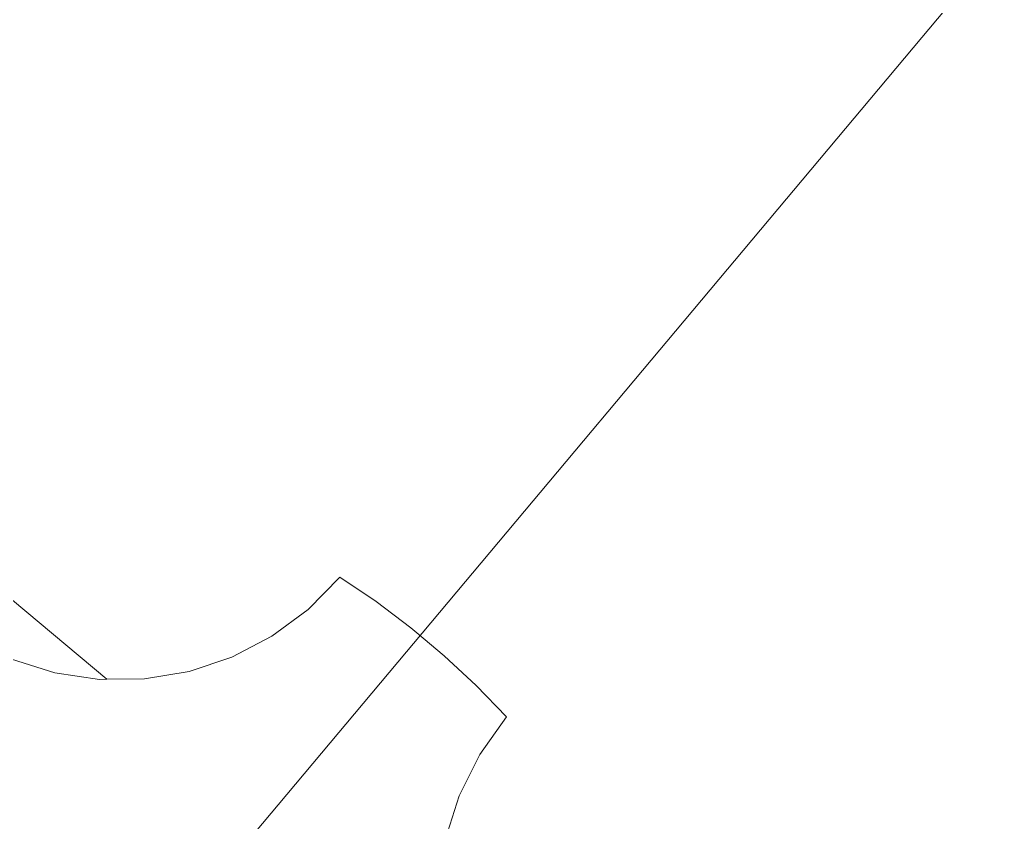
# Model space of a CAD drawing. Header units: metres. Extents: x 822482 to 822767, y 9662202 to 9662512.
# Drawn here: x 822661.8429 to 822661.9138, y 9662367.5164 to 9662367.5743 of the extents above; entities that cross this region are included whole.
import ezdxf

# ---------------------------------------------------------------- set-up
doc = ezdxf.new("R2010")
doc.units = ezdxf.units.M
doc.layers.add('#ARQ_MOB', color=250, linetype='Continuous', lineweight=0)
doc.layers.add('ARQ_NE_MOBILIÁRIOS', color=251, linetype='Continuous', lineweight=0)

# ---------------------------------------------------------------- blocks, each defined once
blk = doc.blocks.new('BEBEDOURO ACQUA GELATA')
at = {"layer": '#ARQ_MOB'}
for p, q in [((55936.1974, -10142.9755), (55936.1974, -10071.6851)), ((55936.1974, -10142.9755), (55936.1974, -10071.6851)), ((55936.1974, -10142.9755), (55936.1974, -10071.6851)), ((55936.1974, -10142.9755), (55936.1974, -10071.6851)), ((55936.1974, -10142.9755), (55936.1974, -10071.6851)), ((55936.1974, -10142.9755), (55936.1974, -10071.6851)), ((55936.1974, -10142.9755), (55936.1974, -10071.6851)), ((55936.1974, -10142.9755), (55936.1974, -10071.6851)), ((55935.7974, -10122.597), (55935.4845, -10122.6297)), ((55935.7974, -10122.597), (55935.4845, -10122.6297)), ((55935.7974, -10122.597), (55935.4845, -10122.6297)), ((55935.7974, -10122.597), (55935.4845, -10122.6297)), ((55935.7974, -10122.597), (55935.4845, -10122.6297)), ((55935.7974, -10122.597), (55935.4845, -10122.6297)), ((55935.7974, -10122.597), (55935.4845, -10122.6297)), ((55935.7974, -10122.597), (55935.4845, -10122.6297)), ((55936.1115, -10122.5806), (55935.7974, -10122.597)), ((55936.1115, -10122.5806), (55935.7974, -10122.597)), ((55936.1115, -10122.5806), (55935.7974, -10122.597)), ((55936.1115, -10122.5806), (55935.7974, -10122.597)), ((55936.1115, -10122.5806), (55935.7974, -10122.597)), ((55936.1115, -10122.5806), (55935.7974, -10122.597)), ((55936.1115, -10122.5806), (55935.7974, -10122.597)), ((55936.1115, -10122.5806), (55935.7974, -10122.597)), ((55936.1679, -10122.5806), (55936.1115, -10122.5806)), ((55936.1679, -10122.5806), (55936.1115, -10122.5806)), ((55936.1679, -10122.5806), (55936.1115, -10122.5806)), ((55936.1679, -10122.5806), (55936.1115, -10122.5806)), ((55936.1679, -10122.5806), (55936.1115, -10122.5806)), ((55936.1679, -10122.5806), (55936.1115, -10122.5806)), ((55936.1679, -10122.5806), (55936.1115, -10122.5806)), ((55936.1679, -10122.5806), (55936.1115, -10122.5806)), ((55936.4261, -10122.5806), (55936.1679, -10122.5806)), ((55936.4261, -10122.5806), (55936.1679, -10122.5806)), ((55936.4261, -10122.5806), (55936.1679, -10122.5806)), ((55936.4261, -10122.5806), (55936.1679, -10122.5806)), ((55936.4261, -10122.5806), (55936.1679, -10122.5806)), ((55936.4261, -10122.5806), (55936.1679, -10122.5806)), ((55936.4261, -10122.5806), (55936.1679, -10122.5806)), ((55936.4261, -10122.5806), (55936.1679, -10122.5806)), ((55936.7403, -10122.597), (55936.4261, -10122.5806)), ((55936.7403, -10122.597), (55936.4261, -10122.5806)), ((55936.7403, -10122.597), (55936.4261, -10122.5806)), ((55936.7403, -10122.597), (55936.4261, -10122.5806)), ((55936.7403, -10122.597), (55936.4261, -10122.5806)), ((55936.7403, -10122.597), (55936.4261, -10122.5806)), ((55936.7403, -10122.597), (55936.4261, -10122.5806)), ((55936.7403, -10122.597), (55936.4261, -10122.5806)), ((55936.7403, -10122.597), (55937.0531, -10122.6297)), ((55936.7403, -10122.597), (55937.0531, -10122.6297)), ((55936.7403, -10122.597), (55937.0531, -10122.6297)), ((55936.7403, -10122.597), (55937.0531, -10122.6297)), ((55936.7403, -10122.597), (55937.0531, -10122.6297)), ((55936.7403, -10122.597), (55937.0531, -10122.6297)), ((55936.7403, -10122.597), (55937.0531, -10122.6297)), ((55936.7403, -10122.597), (55937.0531, -10122.6297)), ((55935.4845, -10122.6297), (55935.4589, -10122.9545)), ((55935.4845, -10122.6297), (55935.4589, -10122.9545)), ((55935.4845, -10122.6297), (55935.4589, -10122.9545)), ((55935.4845, -10122.6297), (55935.4589, -10122.9545)), ((55935.4845, -10122.6297), (55935.4589, -10122.9545)), ((55935.4845, -10122.6297), (55935.4589, -10122.9545)), ((55935.4845, -10122.6297), (55935.4589, -10122.9545)), ((55935.4845, -10122.6297), (55935.4589, -10122.9545)), ((55937.0531, -10122.6297), (55937.0793, -10122.9615)), ((55937.0531, -10122.6297), (55937.0793, -10122.9615)), ((55937.0531, -10122.6297), (55937.0793, -10122.9615)), ((55937.0531, -10122.6297), (55937.0793, -10122.9615)), ((55937.0531, -10122.6297), (55937.0793, -10122.9615)), ((55937.0531, -10122.6297), (55937.0793, -10122.9615)), ((55937.0531, -10122.6297), (55937.0793, -10122.9615)), ((55937.0531, -10122.6297), (55937.0793, -10122.9615)), ((55935.3829, -10123.2713), (55935.4589, -10122.9545)), ((55935.3829, -10123.2713), (55935.4589, -10122.9545)), ((55935.3829, -10123.2713), (55935.4589, -10122.9545)), ((55935.3829, -10123.2713), (55935.4589, -10122.9545)), ((55935.3829, -10123.2713), (55935.4589, -10122.9545)), ((55935.3829, -10123.2713), (55935.4589, -10122.9545)), ((55935.3829, -10123.2713), (55935.4589, -10122.9545)), ((55935.3829, -10123.2713), (55935.4589, -10122.9545)), ((55937.157, -10123.2851), (55937.0793, -10122.9615)), ((55937.157, -10123.2851), (55937.0793, -10122.9615)), ((55937.157, -10123.2851), (55937.0793, -10122.9615)), ((55937.157, -10123.2851), (55937.0793, -10122.9615)), ((55937.157, -10123.2851), (55937.0793, -10122.9615)), ((55937.157, -10123.2851), (55937.0793, -10122.9615)), ((55937.157, -10123.2851), (55937.0793, -10122.9615)), ((55937.157, -10123.2851), (55937.0793, -10122.9615)), ((55935.2582, -10123.5723), (55935.3829, -10123.2713)), ((55935.2582, -10123.5723), (55935.3829, -10123.2713)), ((55935.2582, -10123.5723), (55935.3829, -10123.2713)), ((55935.2582, -10123.5723), (55935.3829, -10123.2713)), ((55935.2582, -10123.5723), (55935.3829, -10123.2713)), ((55935.2582, -10123.5723), (55935.3829, -10123.2713)), ((55935.2582, -10123.5723), (55935.3829, -10123.2713)), ((55935.2582, -10123.5723), (55935.3829, -10123.2713)), ((55937.157, -10123.2851), (55937.2843, -10123.5927)), ((55937.157, -10123.2851), (55937.2843, -10123.5927)), ((55937.157, -10123.2851), (55937.2843, -10123.5927)), ((55937.157, -10123.2851), (55937.2843, -10123.5927)), ((55937.157, -10123.2851), (55937.2843, -10123.5927)), ((55937.157, -10123.2851), (55937.2843, -10123.5927)), ((55937.157, -10123.2851), (55937.2843, -10123.5927)), ((55937.157, -10123.2851), (55937.2843, -10123.5927)), ((55935.2582, -10123.5723), (55935.0879, -10123.8501)), ((55935.2582, -10123.5723), (55935.0879, -10123.8501)), ((55935.2582, -10123.5723), (55935.0879, -10123.8501)), ((55935.2582, -10123.5723), (55935.0879, -10123.8501)), ((55935.2582, -10123.5723), (55935.0879, -10123.8501)), ((55935.2582, -10123.5723), (55935.0879, -10123.8501)), ((55935.2582, -10123.5723), (55935.0879, -10123.8501)), ((55935.2582, -10123.5723), (55935.0879, -10123.8501)), ((55934.8763, -10124.0979), (55935.0879, -10123.8501)), ((55934.8763, -10124.0979), (55935.0879, -10123.8501)), ((55934.8763, -10124.0979), (55935.0879, -10123.8501)), ((55934.8763, -10124.0979), (55935.0879, -10123.8501)), ((55934.8763, -10124.0979), (55935.0879, -10123.8501)), ((55934.8763, -10124.0979), (55935.0879, -10123.8501)), ((55934.8763, -10124.0979), (55935.0879, -10123.8501)), ((55934.8763, -10124.0979), (55935.0879, -10123.8501)), ((55934.8763, -10124.0979), (55934.6696, -10124.2744)), ((55934.8763, -10124.0979), (55934.6696, -10124.2744)), ((55934.8763, -10124.0979), (55934.6696, -10124.2744)), ((55934.8763, -10124.0979), (55934.6696, -10124.2744)), ((55934.8763, -10124.0979), (55934.6696, -10124.2744)), ((55934.8763, -10124.0979), (55934.6696, -10124.2744)), ((55934.8763, -10124.0979), (55934.6696, -10124.2744)), ((55934.8763, -10124.0979), (55934.6696, -10124.2744)), ((55934.6696, -10124.2744), (55931.1096, -10124.2744)), ((55934.6696, -10124.2744), (55931.1096, -10124.2744)), ((55934.6696, -10124.2744), (55931.1096, -10124.2744)), ((55934.6696, -10124.2744), (55931.1096, -10124.2744)), ((55934.6696, -10124.2744), (55931.1096, -10124.2744)), ((55934.6696, -10124.2744), (55931.1096, -10124.2744)), ((55934.6696, -10124.2744), (55931.1096, -10124.2744)), ((55934.6696, -10124.2744), (55931.1096, -10124.2744)), ((55934.3508, -10124.4797), (55934.6286, -10124.3095)), ((55934.3508, -10124.4797), (55934.6286, -10124.3095)), ((55934.3508, -10124.4797), (55934.6286, -10124.3095)), ((55934.3508, -10124.4797), (55934.6286, -10124.3095)), ((55934.3508, -10124.4797), (55934.6286, -10124.3095)), ((55934.3508, -10124.4797), (55934.6286, -10124.3095)), ((55934.3508, -10124.4797), (55934.6286, -10124.3095)), ((55934.3508, -10124.4797), (55934.6286, -10124.3095)), ((55934.6696, -10124.2744), (55934.6286, -10124.3095)), ((55934.6696, -10124.2744), (55934.6286, -10124.3095)), ((55934.6696, -10124.2744), (55934.6286, -10124.3095)), ((55934.6696, -10124.2744), (55934.6286, -10124.3095)), ((55934.6696, -10124.2744), (55934.6286, -10124.3095)), ((55934.6696, -10124.2744), (55934.6286, -10124.3095)), ((55934.6696, -10124.2744), (55934.6286, -10124.3095)), ((55934.6696, -10124.2744), (55934.6286, -10124.3095)), ((55934.0498, -10124.6044), (55934.3508, -10124.4797)), ((55934.0498, -10124.6044), (55934.3508, -10124.4797)), ((55934.0498, -10124.6044), (55934.3508, -10124.4797)), ((55934.0498, -10124.6044), (55934.3508, -10124.4797)), ((55934.0498, -10124.6044), (55934.3508, -10124.4797)), ((55934.0498, -10124.6044), (55934.3508, -10124.4797)), ((55934.0498, -10124.6044), (55934.3508, -10124.4797)), ((55934.0498, -10124.6044), (55934.3508, -10124.4797))]:
    blk.add_line(p, q, dxfattribs=at)
blk = doc.blocks.new('A$C8f1b9c42')
at = {"layer": 'ARQ_NE_MOBILIÁRIOS', "xscale": 0.01, "yscale": 0.01, "zscale": 0.01, "rotation": 180.000000003544}
blk.add_blockref('BEBEDOURO ACQUA GELATA', (868.746878, -297.309597), dxfattribs=at)

msp = doc.modelspace()

# ---------------------------------------------------------------- block references
at = {"ltscale": 10, "rotation": 140.0090103764572}
msp.add_blockref('A$C8f1b9c42', (822772.889045, 9662018.469656), dxfattribs=at)

doc.saveas('drawing.dxf')
